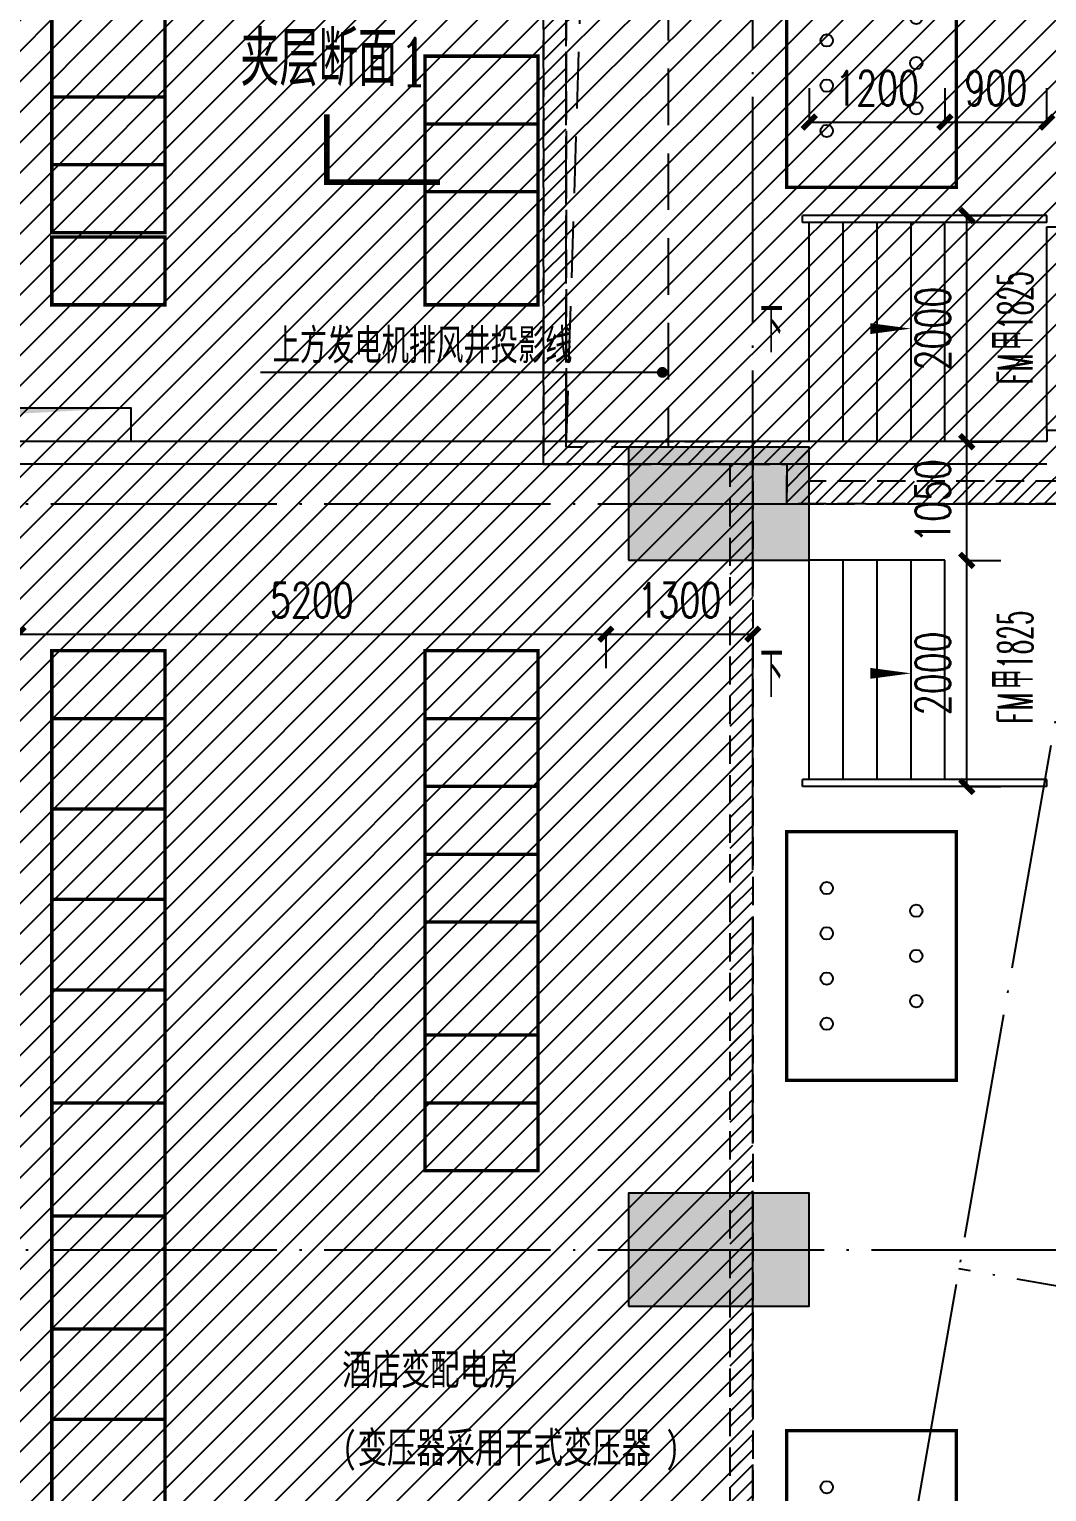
# Model space of a CAD drawing. Header units: millimetres. Extents: x 12325263 to 13848842, y -1463133 to 573208.
# Drawn here: x 12597897 to 12606897, y -876428 to -863488 of the extents above; entities that cross this region are included whole.
import ezdxf
from ezdxf.xclip import XClip

# ---------------------------------------------------------------- set-up
doc = ezdxf.new("R2010")
doc.units = ezdxf.units.MM
doc.header["$LTSCALE"] = 1000
doc.header["$XCLIPFRAME"] = 0
for name, pattern in [('ACAD_ISO02W100', [15, 12, -3]), ('DASH', [0.35, 0.25, -0.1]), ('DASHED2', [0.375, 0.25, -0.125]), ('DOTE', [2.42, 2, -0.2, 0.02, -0.2])]:
    doc.linetypes.add(name, pattern=pattern)
for name, color, linetype in [('0夹层', 21, 'Continuous'), ('A-ANNO-DIMS', 83, 'Continuous'), ('A-ANNO-SYMB', 3, 'Continuous'), ('A-ANNO-TEXT', 7, 'Continuous'), ('A-AXIS', 16, 'DOTE'), ('A-COLS', 6, 'Continuous'), ('A-WALL', 5, 'Continuous'), ('AXIS', 3, 'Continuous'), ('DIM_SYMB', 3, 'Continuous'), ('DOOR_FIRE', 1, 'Continuous'), ('DOOR_FIRE_TEXT', 7, 'Continuous'), ('ELEMENT', 3, 'Continuous'), ('PUB_DIM', 83, 'Continuous'), ('PUB_HATCH', 8, 'Continuous'), ('PUB_TEXT', 7, 'Continuous'), ('STAIR', 2, 'Continuous'), ('WALL', 5, 'Continuous'), ('WALL-SHATCH', 8, 'Continuous'), ('建筑-楼板开洞', 251, 'Continuous'), ('投影线', 6, 'ACAD_ISO02W100')]:
    doc.layers.add(name, color=color, linetype=linetype)
doc.styles.add('_TCH_DIM', font='SIMPLEX.shx', dxfattribs={"width": 0.7, "bigfont": 'GBCBIG.shx'})
doc.styles.add('_TCH_DIM_T3', font='SIMPLEX.shx', dxfattribs={"width": 0.705882, "bigfont": 'GBCBIG.shx'})
doc.styles.add('_TCH_LABEL', font='COMPLEX', dxfattribs={"bigfont": 'GBCBIG'})
doc.styles.add('_TCH_WINDOW', font='SIMPLEX', dxfattribs={"width": 0.7, "height": 3.5, "bigfont": 'GBCBIG'})
doc.styles.add('TITXV', font='', dxfattribs={"width": 0.7})
doc.styles.add('宋体', font='', dxfattribs={"width": 0.65})
doc.styles.get('TITXV').set_extended_font_data('SimSun')
doc.styles.get('宋体').set_extended_font_data('SimSun')
doc.dimstyles.new('_TCH_ARCH&&120', dxfattribs={"dimtxt": 306, "dimasz": 120, "dimexe": 300, "dimexo": 360, "dimgap": 147, "dimtad": 1, "dimdec": 0, "dimzin": 0, "dimdsep": 46, "dimtxsty": '_TCH_DIM_T3', "dimblk": 'ARCHTICK', "dimcen": 0.09, "dimclrt": 7, "dimazin": 2, "dimtfac": 1, "dimtdec": 0, "dimtix": 1, "dimtmove": 2, "dimatfit": 3, "dimfxl": 1, "dimfxlon": 1, "dimtolj": 1, "dimtzin": 0, "dimarcsym": 0})
pattern_1 = [(45, (0, 0), (-134.7038418, 134.7038418), [])]
pattern_2 = [(45, (0, 0), (-67.3519209, 67.3519209), [])]

# ---------------------------------------------------------------- blocks, each defined once
blk = doc.blocks.new('adgshg13-A$C7F010FC0')
at = {"layer": 'WALL-SHATCH'}
h = blk.add_hatch(color=256, dxfattribs=at)
h.dxf.hatch_style = 1
h.paths.add_polyline_path([(-60384, -16881), (-763, 197), (12588, -13153), (12588, -157996), (-162965, -188820), (-171262, -180523), (-171262, -31311), (-150707, -10756), (-131860, -7981), (-99162, -7981), (-99162, -4981), (-76620, -4981), (-70108, -16881)], flags=16)
h.paths.add_polyline_path([(-60091, -16381), (-647, 647), (12988, -12988), (12988, -158332), (-163101, -189250), (-171662, -180689), (-171662, -31145), (-150778, -10261), (-131897, -7481), (-99562, -7481), (-99562, -4581), (-76366, -4581), (-69908, -16381)])
blk = doc.blocks.new('A$C4C7A72D3')
at = {"layer": 'WALL', "color": 1}
blk.add_blockref('adgshg13-A$C7F010FC0', (210433, 205503.6), dxfattribs=at)
blk = doc.blocks.new('qlzw')
at = {"layer": 'A-AXIS'}
for p, q in [((12470866.8, 979489.8), (12470866.8, 1082089.8)), ((12411416.8, 1014189.8), (12486866.8, 1014189.8)), ((12411416.8, 1007589.8), (12486866.8, 1007589.8))]:
    blk.add_line(p, q, dxfattribs=at)
blk = doc.blocks.new('asdfadfgsdg')
at = {"layer": 'A-AXIS'}
for p, q in [((15844.9, 92554.4), (-1535.4, -6431.4)), ((16880, 13890.1), (2476.8, 16419.1))]:
    blk.add_line(p, q, dxfattribs=at)
blk = doc.blocks.new('_FZH')
blk.add_lwpolyline([(-0.5, -0.5), (0.5, -0.5), (0.5, 0.5), (-0.5, 0.5)], close=True)
at = {"layer": 'PUB_HATCH'}
blk.add_solid([(-0.5, -0.5), (0.5, -0.5), (-0.5, 0.5), (0.5, 0.5)], dxfattribs=at)
blk = doc.blocks.new('asdfdsfds')
at = {"layer": 'A-COLS', "xscale": 1600, "yscale": 1000, "zscale": 1000}
for p in [(-300, 18200), (-300, 11600)]:
    blk.add_blockref('_FZH', p, dxfattribs=at)
blk = doc.blocks.new('A$C2D254926')
at = {"layer": 'ELEMENT', "const_width": 30}
blk.add_lwpolyline([(-1100, 1500), (1100, 1500), (1100, 0), (-1100, 0)], close=True, dxfattribs=at)
at = {"layer": 'ELEMENT'}
for centre in [(-600, 1146), (-200, 1146), (200, 1146), (600, 1146), (-400, 354), (0, 354), (400, 354)]:
    blk.add_circle(centre, 54.7, dxfattribs=at)
blk = doc.blocks.new('A$C11D0426D')
at = {"layer": 'ELEMENT', "color": 4, "const_width": 30}
for points in [[(1200, 21830), (1200, 22630), (2200, 22630), (2200, 21830)], [(1200, 14730), (1200, 15530), (2200, 15530), (2200, 14730)], [(1200, 13930), (1200, 14730), (2200, 14730), (2200, 13930)], [(1200, 10130), (1200, 10930), (2200, 10930), (2200, 10130)], [(1200, 9330), (1200, 10130), (2200, 10130), (2200, 9330)]]:
    blk.add_lwpolyline(points, close=True, dxfattribs=at)
at = {"layer": 'ELEMENT', "color": 3, "const_width": 30}
for points in [[(4500, 22191), (5500, 22191), (5500, 21591), (4500, 21591)], [(2200, 21830), (1200, 21830), (1200, 21230), (2200, 21230)], [(4500, 21591), (5500, 21591), (5500, 20991), (4500, 20991)], [(2200, 21230), (1200, 21230), (1200, 20630), (2200, 20630)], [(1200, 20591), (2200, 20591), (2200, 19991), (1200, 19991)], [(2200, 16330), (1200, 16330), (1200, 16930), (2200, 16930)], [(4500, 16330), (5500, 16330), (5500, 16930), (4500, 16930)], [(4500, 15730), (5500, 15730), (5500, 16330), (4500, 16330)], [(4500, 15130), (5500, 15130), (5500, 15730), (4500, 15730)], [(4500, 14530), (5500, 14530), (5500, 15130), (4500, 15130)], [(4500, 12930), (5500, 12930), (5500, 13530), (4500, 13530)], [(4500, 12330), (5500, 12330), (5500, 12930), (4500, 12930)]]:
    blk.add_lwpolyline(points, close=True, dxfattribs=at)
at = {"layer": 'ELEMENT', "color": 6, "const_width": 30}
for points in [[(4500, 20991), (4500, 19991), (5500, 19991), (5500, 20991)], [(4500, 13530), (4500, 14530), (5500, 14530), (5500, 13530)], [(1200, 12930), (1200, 13930), (2200, 13930), (2200, 12930)], [(1200, 12930), (1200, 11930), (2200, 11930), (2200, 12930)], [(1200, 11930), (1200, 10930), (2200, 10930), (2200, 11930)]]:
    blk.add_lwpolyline(points, close=True, dxfattribs=at)
at = {"layer": 'ELEMENT', "color": 2, "linetype": 'DASH', "const_width": 30}
blk.add_lwpolyline([(2200, 16330), (2200, 15530), (1200, 15530), (1200, 16330)], close=True, dxfattribs=at)
at = {"layer": 'ELEMENT', "rotation": 90}
for p in [(9200, 22130), (9200, 14230), (9200, 8930)]:
    blk.add_blockref('A$C2D254926', p, dxfattribs=at)
blk = doc.blocks.new('_ArchTick')
at = {"color": 0, "linetype": 'ByBlock', "const_width": 0.4}
blk.add_lwpolyline([(-0.5, -0.5), (0.5, 0.5)], dxfattribs=at)
blk = doc.blocks.new('*D4235')
at = {"layer": 'A-ANNO-DIMS', "color": 0, "lineweight": -2, "transparency": 16777216}
for p, q in [((12606189, -865137), (12606490, -865137)), ((12606190, -867137), (12606190, -865137)), ((12606189, -867137), (12606490, -867137))]:
    blk.add_line(p, q, dxfattribs=at)
at = {"layer": 'Defpoints', "color": 0, "transparency": 16777216}
for p in [(12604797, -865137), (12606190, -865137), (12604797, -867137)]:
    blk.add_point(p, dxfattribs=at)
at = {"layer": 'A-ANNO-DIMS', "color": 0, "lineweight": -2, "transparency": 16777216, "xscale": 120, "yscale": 120, "zscale": 120}
for p, rotation in [((12606190, -865137), 90), ((12606190, -867137), 270)]:
    blk.add_blockref('_ArchTick', p, dxfattribs=dict(at, rotation=rotation))
at = {"layer": 'A-ANNO-DIMS', "color": 7, "transparency": 16777216, "insert": (12605890, -866137), "char_height": 306, "attachment_point": 5, "rotation": 90, "style": '_TCH_DIM_T3'}
blk.add_mtext('\\A1;2000', dxfattribs=at)
blk = doc.blocks.new('*D4236')
at = {"layer": 'A-ANNO-DIMS', "color": 0, "lineweight": -2, "transparency": 16777216}
for p, q in [((12606189, -867137), (12606490, -867137)), ((12606190, -868187), (12606190, -867137)), ((12606189, -868187), (12606490, -868187))]:
    blk.add_line(p, q, dxfattribs=at)
at = {"layer": 'Defpoints', "color": 0, "transparency": 16777216}
for p in [(12604797, -867137), (12606190, -867137), (12604797, -868187)]:
    blk.add_point(p, dxfattribs=at)
at = {"layer": 'A-ANNO-DIMS', "color": 0, "lineweight": -2, "transparency": 16777216, "xscale": 120, "yscale": 120, "zscale": 120}
for p, rotation in [((12606190, -867137), 90), ((12606190, -868187), 270)]:
    blk.add_blockref('_ArchTick', p, dxfattribs=dict(at, rotation=rotation))
at = {"layer": 'A-ANNO-DIMS', "color": 7, "transparency": 16777216, "insert": (12605890, -867662), "char_height": 306, "attachment_point": 5, "rotation": 90, "style": '_TCH_DIM_T3'}
blk.add_mtext('\\A1;1050', dxfattribs=at)
blk = doc.blocks.new('*D4237')
at = {"layer": 'A-ANNO-DIMS', "color": 0, "lineweight": -2, "transparency": 16777216}
for p, q in [((12606189, -868187), (12606490, -868187)), ((12606190, -870187), (12606190, -868187)), ((12606189, -870187), (12606490, -870187))]:
    blk.add_line(p, q, dxfattribs=at)
at = {"layer": 'Defpoints', "color": 0, "transparency": 16777216}
for p in [(12604797, -868187), (12606190, -868187), (12604797, -870187)]:
    blk.add_point(p, dxfattribs=at)
at = {"layer": 'A-ANNO-DIMS', "color": 0, "lineweight": -2, "transparency": 16777216, "xscale": 120, "yscale": 120, "zscale": 120}
for p, rotation in [((12606190, -868187), 90), ((12606190, -870187), 270)]:
    blk.add_blockref('_ArchTick', p, dxfattribs=dict(at, rotation=rotation))
at = {"layer": 'A-ANNO-DIMS', "color": 7, "transparency": 16777216, "insert": (12605890, -869187), "char_height": 306, "attachment_point": 5, "rotation": 90, "style": '_TCH_DIM_T3'}
blk.add_mtext('\\A1;2000', dxfattribs=at)
blk = doc.blocks.new('*D4388')
at = {"layer": 'A-ANNO-DIMS', "color": 0, "lineweight": -2, "transparency": 16777216}
for p, q in [((12597797, -868839), (12597797, -869140)), ((12597797, -868840), (12602997, -868840)), ((12602997, -868839), (12602997, -869140))]:
    blk.add_line(p, q, dxfattribs=at)
at = {"layer": 'Defpoints', "color": 0, "transparency": 16777216}
for p in [(12597797, -867687), (12602997, -867687), (12602997, -868840)]:
    blk.add_point(p, dxfattribs=at)
at = {"layer": 'A-ANNO-DIMS', "color": 0, "lineweight": -2, "transparency": 16777216, "xscale": 120, "yscale": 120, "zscale": 120, "rotation": 180}
blk.add_blockref('_ArchTick', (12597797, -868840), dxfattribs=at)
at = {"layer": 'A-ANNO-DIMS', "color": 0, "lineweight": -2, "transparency": 16777216, "xscale": 120, "yscale": 120, "zscale": 120}
blk.add_blockref('_ArchTick', (12602997, -868840), dxfattribs=at)
at = {"layer": 'A-ANNO-DIMS', "color": 7, "transparency": 16777216, "insert": (12600397, -868540), "char_height": 306, "attachment_point": 5, "style": '_TCH_DIM_T3'}
blk.add_mtext('\\A1;5200', dxfattribs=at)
blk = doc.blocks.new('*D4389')
at = {"layer": 'A-ANNO-DIMS', "color": 0, "lineweight": -2, "transparency": 16777216}
for p, q in [((12602997, -868839), (12602997, -869140)), ((12602997, -868840), (12604297, -868840)), ((12604297, -868839), (12604297, -869140))]:
    blk.add_line(p, q, dxfattribs=at)
at = {"layer": 'Defpoints', "color": 0, "transparency": 16777216}
for p in [(12602997, -867687), (12604297, -867687), (12604297, -868840)]:
    blk.add_point(p, dxfattribs=at)
at = {"layer": 'A-ANNO-DIMS', "color": 0, "lineweight": -2, "transparency": 16777216, "xscale": 120, "yscale": 120, "zscale": 120, "rotation": 180}
blk.add_blockref('_ArchTick', (12602997, -868840), dxfattribs=at)
at = {"layer": 'A-ANNO-DIMS', "color": 0, "lineweight": -2, "transparency": 16777216, "xscale": 120, "yscale": 120, "zscale": 120}
blk.add_blockref('_ArchTick', (12604297, -868840), dxfattribs=at)
at = {"layer": 'A-ANNO-DIMS', "color": 7, "transparency": 16777216, "insert": (12603647, -868540), "char_height": 306, "attachment_point": 5, "style": '_TCH_DIM_T3'}
blk.add_mtext('\\A1;1300', dxfattribs=at)
blk = doc.blocks.new('*D4472')
at = {"layer": 'Defpoints', "color": 0, "transparency": 16777216}
for p in [(12605997, -864310), (12604797, -865037), (12605997, -865037)]:
    blk.add_point(p, dxfattribs=at)
at = {"layer": 'PUB_DIM', "color": 0, "lineweight": -2, "transparency": 16777216}
for p, q in [((12604797, -864311), (12604797, -864010)), ((12605997, -864311), (12605997, -864010)), ((12604797, -864310), (12605997, -864310))]:
    blk.add_line(p, q, dxfattribs=at)
at = {"layer": 'PUB_DIM', "color": 0, "lineweight": -2, "transparency": 16777216, "xscale": 120, "yscale": 120, "zscale": 120, "rotation": 180}
blk.add_blockref('_ArchTick', (12604797, -864310), dxfattribs=at)
at = {"layer": 'PUB_DIM', "color": 0, "lineweight": -2, "transparency": 16777216, "xscale": 120, "yscale": 120, "zscale": 120}
blk.add_blockref('_ArchTick', (12605997, -864310), dxfattribs=at)
at = {"layer": 'PUB_DIM', "color": 7, "transparency": 16777216, "insert": (12605397, -864010), "char_height": 306, "attachment_point": 5, "style": '_TCH_DIM_T3'}
blk.add_mtext('\\A1;1200', dxfattribs=at)
blk = doc.blocks.new('*D4473')
at = {"layer": 'Defpoints', "color": 0, "transparency": 16777216}
for p in [(12606897, -864310), (12605997, -865037), (12606897, -865037)]:
    blk.add_point(p, dxfattribs=at)
at = {"layer": 'PUB_DIM', "color": 0, "lineweight": -2, "transparency": 16777216}
for p, q in [((12605997, -864311), (12605997, -864010)), ((12606897, -864311), (12606897, -864010)), ((12605997, -864310), (12606897, -864310))]:
    blk.add_line(p, q, dxfattribs=at)
at = {"layer": 'PUB_DIM', "color": 0, "lineweight": -2, "transparency": 16777216, "xscale": 120, "yscale": 120, "zscale": 120, "rotation": 180}
blk.add_blockref('_ArchTick', (12605997, -864310), dxfattribs=at)
at = {"layer": 'PUB_DIM', "color": 0, "lineweight": -2, "transparency": 16777216, "xscale": 120, "yscale": 120, "zscale": 120}
blk.add_blockref('_ArchTick', (12606897, -864310), dxfattribs=at)
at = {"layer": 'PUB_DIM', "color": 7, "transparency": 16777216, "insert": (12606447, -864010), "char_height": 306, "attachment_point": 5, "style": '_TCH_DIM_T3'}
blk.add_mtext('\\A1;900', dxfattribs=at)

msp = doc.modelspace()

# ---------------------------------------------------------------- block references
ref = msp.add_blockref('A$C4C7A72D3', (12385714.9, -906209.5), dxfattribs=dict(rotation=350.041249254255))
XClip(ref).set_block_clipping_path([(223442.8584877662, 85923.1187333744), (220542.7961432356, 85923.1422391906), (220542.8579492103, 89292.823275506), (211526.9150355905, 89292.8101311298), (210631.4331447985, 94392.8080583527), (206113.3685902953, 94392.8025418455), (206001.4315187763, 95030.3127344656), (204376.2826588508, 94744.9613686837), (203364.4570056833, 100506.9030052917), (197947.3947122637, 99555.7482674252), (192482.3428474721, 130679.4765393781), (190118.7804593667, 130264.4504016289), (191623.4071957469, 121695.6427078634), (177046.6486519482, 119136.2011700841), (175707.6223907359, 126760.8483765714), (173902.988371335, 128026.4039125028), (169528.3854461554, 127258.2903269802), (169070.0967394859, 129868.3614864857), (163308.2517458182, 128856.6693391807), (163766.52659606, 126246.6171700556), (159679.1795131005, 125528.9180921423), (170669.6888374612, 62935.797914044), (167222.1989369914, 62330.4650948944), (167939.7759490944, 58243.6808593175), (171386.9528796654, 58848.2912487988), (172857.0656793863, 50477.0032648193), (165962.5026008021, 49266.4230898353), (168037.7813034765, 37447.1796448426), (140649.9584970828, 32638.2390106404), (115387.9799239188, 28202.5781787895), (95598.7254695911, 140907.4332163476), (226939.476109907, 163968.8668500402), (240128.6952811591, 88852.8973128139)])

# ---------------------------------------------------------------- next in the draw order: hatches: boundary and pattern name
at = {"layer": '0夹层', "linetype": 'DASH'}
h = msp.add_hatch(dxfattribs=at)
h.set_pattern_fill('ANSI31', color=256, scale=120)
h.set_pattern_definition(pattern_1)
h.paths.add_polyline_path([(12602096.8, -881386.8), (12602096.8, -882636.8), (12596896.8, -882636.8), (12596896.8, -853986.8), (12604296.8, -853986.8), (12604296.8, -861586.8), (12602646.8, -861586.8), (12602646.8, -867136.8), (12604296.8, -867136.8), (12604296.8, -881386.8), (12603296.8, -881386.8)])
h = msp.add_hatch(dxfattribs=at)
h.set_pattern_fill('ANSI31', color=256, scale=60)
h.set_pattern_definition(pattern_2)
h.paths.add_polyline_path([(12602096.8, -881386.8), (12602096.8, -882636.8), (12596896.8, -882636.8), (12596896.8, -853986.8), (12604296.8, -853986.8), (12604296.8, -861586.8), (12602646.8, -861586.8), (12602646.8, -867136.8), (12604296.8, -867136.8), (12604296.8, -881386.8), (12603196.8, -881386.8), (12603196.8, -881186.8), (12604096.8, -881186.8), (12604096.8, -867336.8), (12602446.8, -867336.8), (12602446.8, -861386.8), (12604096.8, -861386.8), (12604096.8, -854186.8), (12597096.8, -854186.8), (12597096.8, -882436.8), (12601896.8, -882436.8), (12601896.8, -881186.8), (12602096.8, -881186.8)])
h = msp.add_hatch(dxfattribs=at)
h.set_pattern_fill('ANSI31', color=256, scale=120)
h.set_pattern_definition(pattern_1)
h.paths.add_polyline_path([(12602446.8, -861386.8), (12604096.8, -861386.8), (12604096.8, -861120.3), (12609496.8, -860216.3), (12609496.8, -861836.8), (12609496.8, -865886.8), (12610996.8, -865886.8), (12610996.8, -867686.8), (12609496.8, -867686.8), (12604596.8, -867686.8), (12604596.8, -867336.8), (12602446.8, -867336.8)])
h = msp.add_hatch(dxfattribs=at)
h.set_pattern_fill('ANSI31', color=256, scale=60)
h.set_pattern_definition(pattern_2)
h.paths.add_polyline_path([(12609496.8, -861836.8), (12609496.8, -860216.3), (12604096.8, -861120.3), (12604096.8, -861386.8), (12602446.8, -861386.8), (12602446.8, -867336.8), (12604596.8, -867336.8), (12604596.8, -867686.8), (12609496.8, -867686.8), (12610996.8, -867686.8), (12610996.8, -865886.8), (12610796.8, -865886.8), (12610796.8, -866086.8), (12610796.8, -867486.8), (12609496.8, -867486.8), (12604796.8, -867486.8), (12604796.8, -867136.8), (12602646.8, -867136.8), (12602646.8, -861586.8), (12604296.8, -861586.8), (12604296.8, -861289.6), (12609296.8, -860452.5), (12609296.8, -861836.8)])
at = {"layer": '建筑-楼板开洞'}
h = msp.add_hatch(color=256, dxfattribs=at)
h.dxf.hatch_style = 1
h.paths.add_polyline_path([(12597196.8, -866836.8), (12598796.8, -866836.8), (12597290.4, -866916.7), (12597196.8, -867136.8)])

# ---------------------------------------------------------------- next in the draw order: linework, layer by layer
at = {"layer": '0夹层', "linetype": 'DASH'}
for points in [[(12602096.8, -881386.8), (12602096.8, -882636.8), (12596896.8, -882636.8), (12596896.8, -853986.8), (12604296.8, -853986.8), (12604296.8, -861586.8), (12602646.8, -861586.8), (12602646.8, -867136.8), (12604296.8, -867136.8), (12604296.8, -881386.8), (12603196.8, -881386.8), (12603196.8, -881186.8), (12604096.8, -881186.8), (12604096.8, -867336.8), (12602446.8, -867336.8), (12602446.8, -861386.8), (12604096.8, -861386.8), (12604096.8, -854186.8), (12597096.8, -854186.8), (12597096.8, -882436.8), (12601896.8, -882436.8), (12601896.8, -881186.8), (12602096.8, -881186.8)], [(12602446.8, -861386.8), (12604096.8, -861386.8), (12604096.8, -861120.3), (12609496.8, -860216.3), (12609496.8, -861836.8), (12609496.8, -865886.8), (12610996.8, -865886.8), (12610996.8, -867686.8), (12609496.8, -867686.8), (12604596.8, -867686.8), (12604596.8, -867336.8), (12602446.8, -867336.8)], [(12609496.8, -861836.8), (12609496.8, -860216.3), (12604096.8, -861120.3), (12604096.8, -861386.8), (12602446.8, -861386.8), (12602446.8, -867336.8), (12604596.8, -867336.8), (12604596.8, -867686.8), (12609496.8, -867686.8), (12610996.8, -867686.8), (12610996.8, -865886.8), (12610796.8, -865886.8), (12610796.8, -866086.8), (12610796.8, -867486.8), (12609496.8, -867486.8), (12604796.8, -867486.8), (12604796.8, -867136.8), (12602646.8, -867136.8), (12602646.8, -861586.8), (12604296.8, -861586.8), (12604296.8, -861289.6), (12609296.8, -860452.5), (12609296.8, -861836.8)]]:
    msp.add_lwpolyline(points, close=True, dxfattribs=at)
msp.add_lwpolyline([(12602096.8, -881386.8), (12602096.8, -882636.8), (12596896.8, -882636.8), (12596896.8, -853986.8), (12604296.8, -853986.8), (12604296.8, -861586.8), (12602646.8, -861586.8), (12602646.8, -867136.8), (12604296.8, -867136.8), (12604296.8, -881386.8), (12603296.8, -881386.8), (12602096.8, -881386.8)], dxfattribs=at)
at = {"layer": 'A-ANNO-SYMB', "const_width": 50}
msp.add_lwpolyline([(12600530, -864240), (12600530, -864840), (12601530, -864840)], dxfattribs=at)
at = {"layer": 'A-WALL'}
for p, q in [((12606896.8, -867036.8), (12606896.8, -867136.8)), ((12606896.8, -867136.8), (12597096.8, -867136.8)), ((12606896.8, -867336.8), (12597096.8, -867336.8))]:
    msp.add_line(p, q, dxfattribs=at)
at = {"layer": 'AXIS'}
for p, q in [((12602543, -866523.9), (12599941.8, -866523.9)), ((12603496.8, -866523.9), (12602543, -866523.9))]:
    msp.add_line(p, q, dxfattribs=at)
at = {"layer": 'AXIS', "const_width": 48}
msp.add_lwpolyline([(12603520.8, -866523.9, 1), (12603472.8, -866523.9, 1)], format="xyb", close=True, dxfattribs=at)
at = {"layer": 'DIM_SYMB'}
for points in [[(12604646.8, -866136.8, 0, 0, 0), (12605696.8, -866136.8, 0, 96, 0), (12605336.8, -866136.8, 0, 0, 0)], [(12604646.8, -869186.8, 0, 0, 0), (12605696.8, -869186.8, 0, 96, 0), (12605336.8, -869186.8, 0, 0, 0)]]:
    msp.add_lwpolyline(points, format="xyseb", dxfattribs=at)
at = {"layer": 'DOOR_FIRE'}
msp.add_lwpolyline([(12606896.8, -865236.8), (12606996.8, -865236.8), (12606996.8, -867036.8), (12606896.8, -867036.8)], close=True, dxfattribs=at)
at = {"layer": 'STAIR'}
for p, q in [((12606896.8, -865136.8), (12604736.8, -865136.8)), ((12604736.8, -865196.8), (12604736.8, -865136.8)), ((12606896.8, -865196.8), (12604736.8, -865196.8)), ((12605996.8, -865136.8), (12604796.8, -865136.8)), ((12604796.8, -867136.8), (12604796.8, -865196.8)), ((12605096.8, -867136.8), (12605096.8, -865196.8)), ((12605396.8, -867136.8), (12605396.8, -865196.8)), ((12605696.8, -867136.8), (12605696.8, -865196.8)), ((12605996.8, -867136.8), (12605996.8, -865196.8)), ((12606896.8, -865196.8), (12606896.8, -865136.8)), ((12605996.8, -867136.8), (12604796.8, -867136.8)), ((12605996.8, -868186.8), (12604796.8, -868186.8)), ((12604796.8, -870126.8), (12604796.8, -868186.8)), ((12605096.8, -870126.8), (12605096.8, -868186.8)), ((12605396.8, -870126.8), (12605396.8, -868186.8)), ((12605696.8, -870126.8), (12605696.8, -868186.8)), ((12605996.8, -870126.8), (12605996.8, -868186.8)), ((12606896.8, -870126.8), (12604736.8, -870126.8)), ((12604736.8, -870186.8), (12604736.8, -870126.8)), ((12606896.8, -870186.8), (12606896.8, -870126.8)), ((12606896.8, -870186.8), (12604736.8, -870186.8)), ((12605996.8, -870186.8), (12604796.8, -870186.8))]:
    msp.add_line(p, q, dxfattribs=at)
at = {"layer": '建筑-楼板开洞'}
msp.add_lwpolyline([(12597196.8, -866836.8), (12598796.8, -866836.8), (12598796.8, -867136.8), (12597196.8, -867136.8)], close=True, dxfattribs=at)
at = {"layer": '投影线', "linetype": 'DASHED2', "ltscale": 2}
msp.add_lwpolyline([(12603546.8, -861586.8), (12603546.8, -867186.8), (12602646.8, -867186.8), (12602646.8, -861586.8)], close=True, dxfattribs=at)
msp.add_lwpolyline([(12602646.8, -867186.8), (12602820, -861790), (12603546.8, -861586.8)], dxfattribs=at)

# ---------------------------------------------------------------- next in the draw order: block references
at = {"color": 2}
msp.add_blockref('qlzw', (133430, -1881876.5), dxfattribs=at)
for name, p in [('asdfdsfds', (12604296.8, -885886.8)), ('asdfadfgsdg', (12603643.4, -890874)), ('A$C11D0426D', (12596896.8, -885917.2))]:
    msp.add_blockref(name, p)

# ---------------------------------------------------------------- next in the draw order: texts
at = {"layer": 'A-ANNO-TEXT', "style": '_TCH_LABEL'}
msp.add_text('夹层断面', height=482.27, dxfattribs=at).set_placement((12599763.6, -863990))
at = {"layer": 'A-ANNO-TEXT'}
for s, height, style, width, p in [('1', 425, '_TCH_LABEL', 0.705882, (12601167.8, -863990)), ('酒店变配电房', 271.9, 'TITXV', 0.7, (12600665.1, -875480.8, 0)), ('(', 271.9, 'TITXV', 0.7, (12600665.1, -876170.6, 0)), ('变压器采用干式变压器', 271.9, 'TITXV', 0.7, (12600801.2, -876170.6, 0)), (')', 271.9, 'TITXV', 0.7, (12603523.3, -876170.6, 0))]:
    msp.add_text(s, height=height, dxfattribs=dict(at, style=style, width=width)).set_placement(p)
at = {"layer": 'DOOR_FIRE_TEXT', "style": '_TCH_WINDOW'}
for s, height, width, p in [('1825', 306, 0.494118, (12606770.9, -866149.1)), ('甲', 347.2, 0.7, (12606770.9, -866326.1)), ('FM', 306, 0.494118, (12606770.9, -866628.5)), ('1825', 306, 0.494118, (12606770.9, -869149.1)), ('甲', 347.2, 0.7, (12606770.9, -869326.1)), ('FM', 306, 0.494118, (12606770.9, -869628.5))]:
    msp.add_text(s, height=height, rotation=90, dxfattribs=dict(at, width=width)).set_placement(p)
at = {"layer": 'PUB_TEXT'}
for s, height, style, width, p in [('下', 405.1, '_TCH_DIM', 0.7, (12604361.3, -866346.8)), ('上方发电机排风井投影线', 271.899, '宋体', 0.65, (12600049.8, -866414.4)), ('下', 405.1, '_TCH_DIM', 0.7, (12604361.3, -869396.8))]:
    msp.add_text(s, height=height, dxfattribs=dict(at, style=style, width=width)).set_placement(p)

# ---------------------------------------------------------------- next in the draw order: dimensions: what is measured, and where the dimension line sits
at = {"layer": 'A-ANNO-DIMS'}
for p1, p2, distance, picture, middle in [((12604796.8, -867136.8), (12604796.8, -865136.8), -1393.2, '*D4235', (12605890, -866136.8)), ((12604796.8, -868186.8), (12604796.8, -867136.8), -1393.2, '*D4236', (12605890, -867661.8)), ((12597796.8, -867686.8), (12602996.8, -867686.8), -1153.2, '*D4388', (12600396.8, -868540)), ((12602996.8, -867686.8), (12604296.8, -867686.8), -1153.2, '*D4389', (12603646.8, -868540)), ((12604796.8, -870186.8), (12604796.8, -868186.8), -1393.2, '*D4237', (12605890, -869186.8))]:
    dim = msp.add_aligned_dim(p1=p1, p2=p2, distance=distance, dimstyle='_TCH_ARCH&&120', dxfattribs=at)
    dim.commit()
    dim.dimension.update_dxf_attribs({"geometry": picture, "text_midpoint": middle})
at = {"layer": 'PUB_DIM'}
for p1, p2, picture, middle in [((12604796.8, -865036.8), (12605996.8, -865036.8), '*D4472', (12605396.8, -864010)), ((12605996.8, -865036.8), (12606896.8, -865036.8), '*D4473', (12606446.8, -864010))]:
    dim = msp.add_aligned_dim(p1=p1, p2=p2, distance=726.8, dimstyle='_TCH_ARCH&&120', dxfattribs=at)
    dim.commit()
    dim.dimension.update_dxf_attribs({"geometry": picture, "text_midpoint": middle})

doc.saveas('drawing.dxf')
